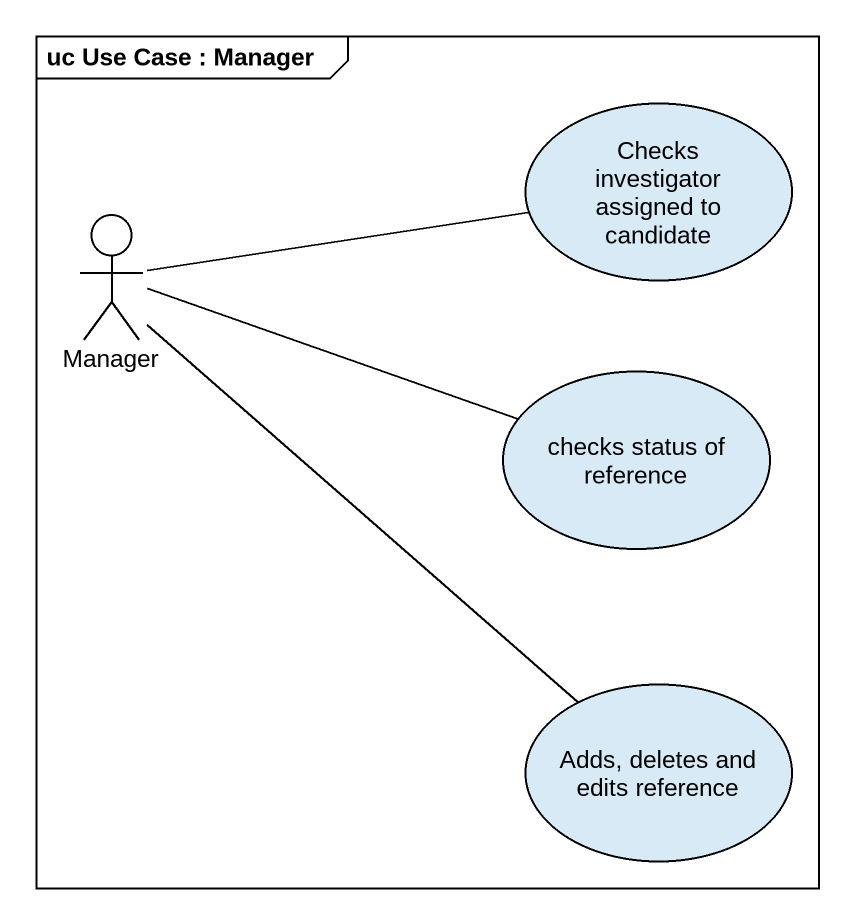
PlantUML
@startuml
mainframe uc Use Case : Manager
usecase "Checks investigator assigned to candidate" as Checks_investigator
actor Manager
usecase "checks status of reference" as checks_status_of_reference
usecase "Adds, deletes and edits reference" as Adds_deletes_and_edits
Manager -right- Checks_investigator
Manager -right- checks_status_of_reference
Manager -- Adds_deletes_and_edits
@enduml
